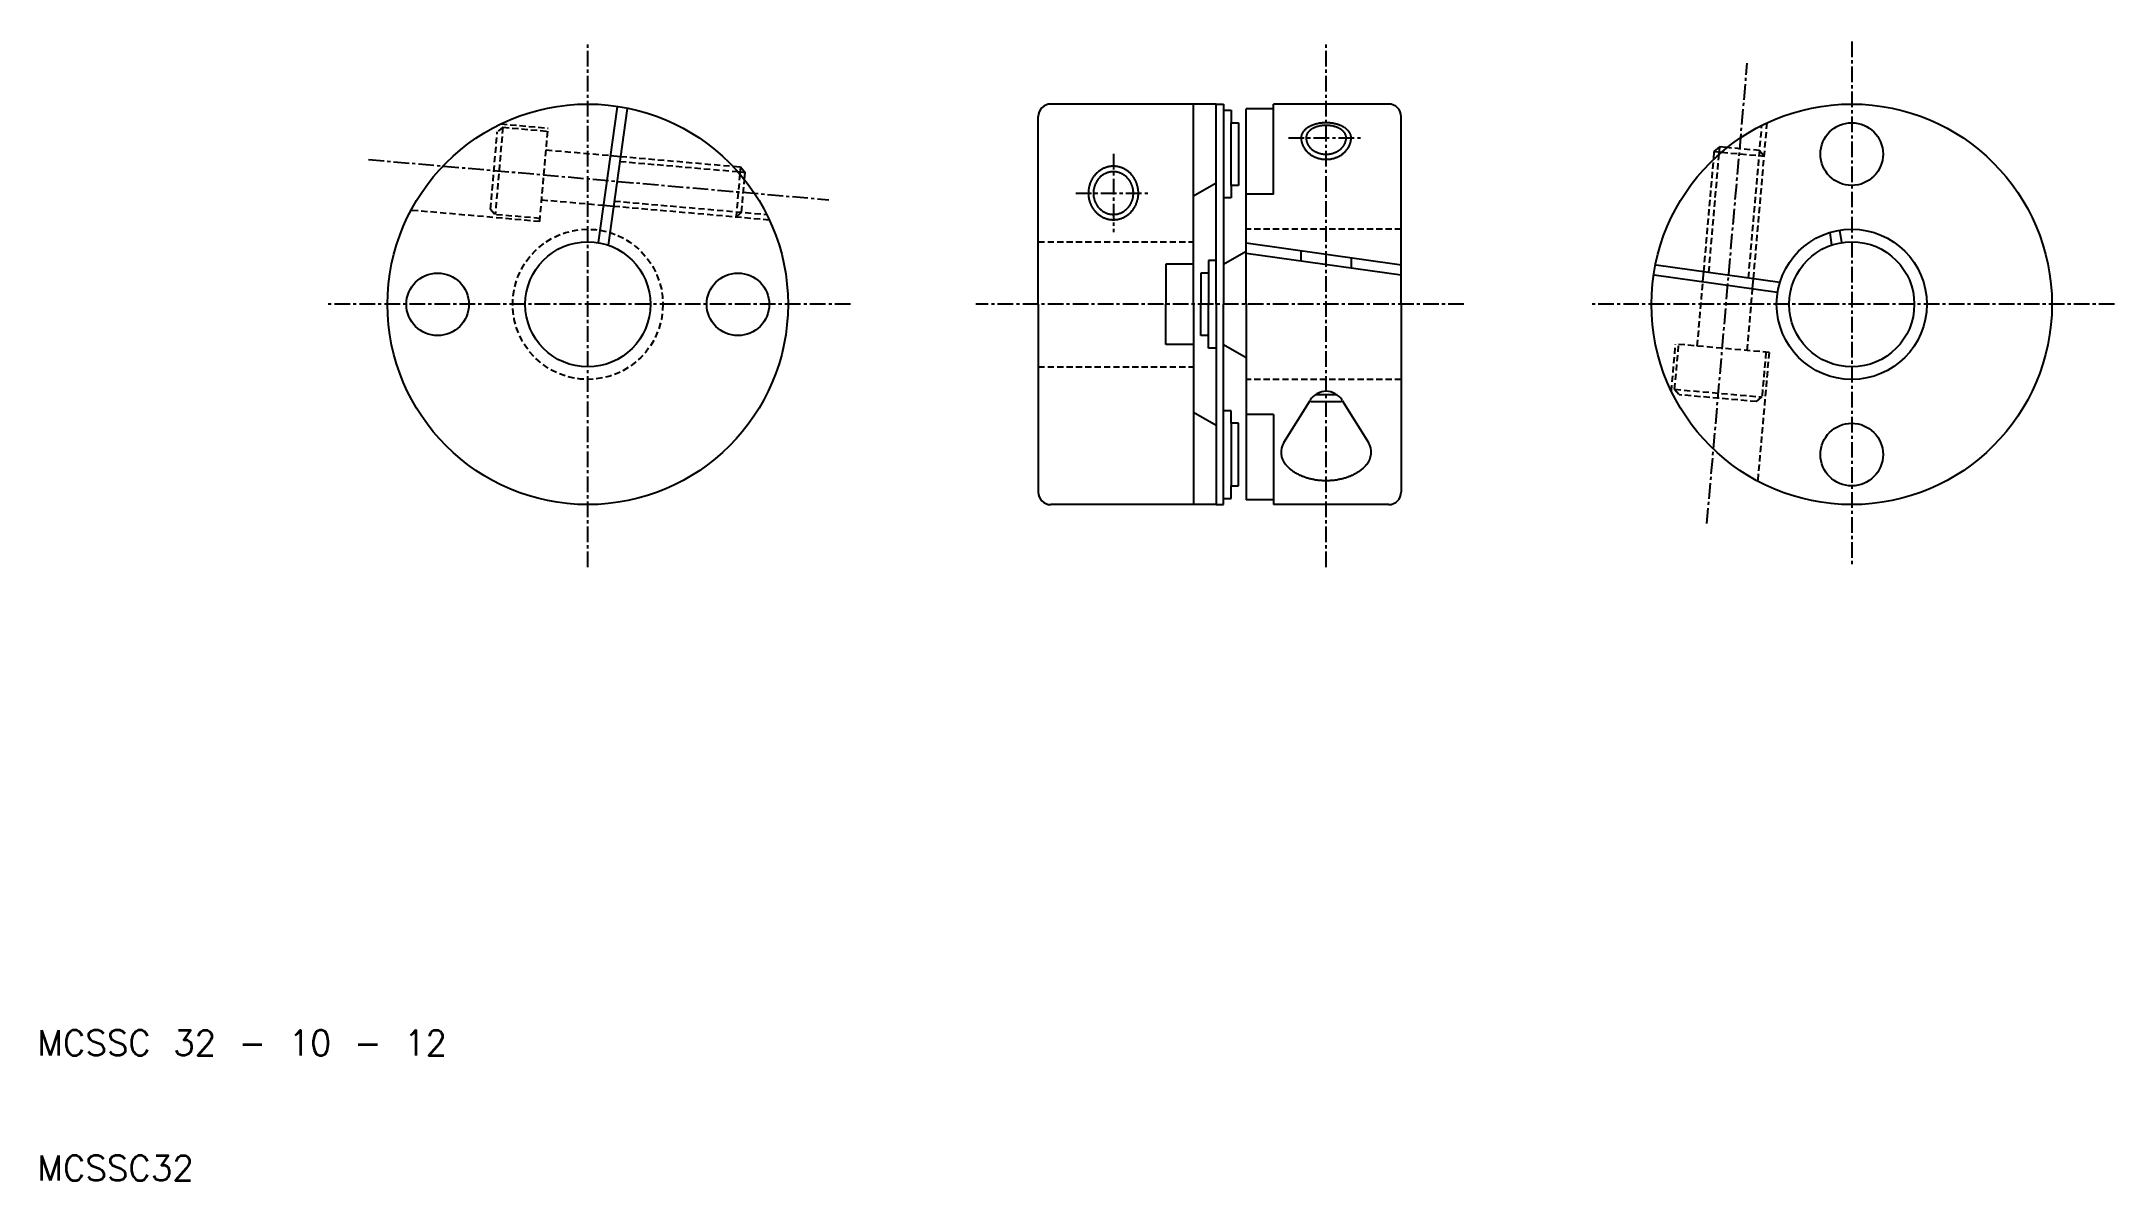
# Model space of a CAD drawing. Extents: x 10 to 176, y 10 to 101.
import ezdxf

# ---------------------------------------------------------------- set-up
doc = ezdxf.new("R2010")
doc.units = 0
doc.linetypes.add('CENTER', pattern=[2, 1.25, -0.25, 0.25, -0.25])
doc.linetypes.add('DASHED', pattern=[0.75, 0.5, -0.25])
doc.layers.get('0').update_dxf_attribs({"linetype": 'CONTINUOUS'})
doc.layers.add('CENTER', color=1, linetype='CENTER')
doc.styles.get("Standard").update_dxf_attribs({"font": 'txt.shx', "width": 0.7, "bigfont": 'bigfont.shx'})

msp = doc.modelspace()

# ---------------------------------------------------------------- linework, layer by layer
at = {"color": 7, "linetype": 'CONTINUOUS'}
for p, q in [((56.35, 95.78), (54.83, 84.93)), ((57.15, 95.64), (55.62, 84.73)), ((90, 80), (90, 95)), ((104.2, 96), (91, 96)), ((102.4, 88.63), (102.4, 96)), ((104.2, 80), (104.2, 96)), ((104.2, 96), (104.8, 96)), ((104.8, 96), (104.8, 95.5)), ((104.8, 95.5), (104.8, 88.5)), ((104.8, 95.5), (105.4, 95.5)), ((105.4, 95.5), (105.4, 94.5)), ((105.4, 89.5), (105.4, 94.5)), ((105.4, 94.5), (106, 94.5)), ((106, 94.5), (106, 89.5)), ((106.6, 84.12), (106.6, 95.63)), ((108.8, 95.63), (106.6, 95.63)), ((118, 96), (108.8, 96)), ((108.8, 95.63), (108.8, 96)), ((108.8, 88.8), (108.8, 95.63)), ((119, 80), (119, 95)), ((55.81, 91.89), (56.62, 91.82)), ((143.97, 91.59), (144.02, 92.2)), ((144.02, 92.2), (144.46, 92.57)), ((144.02, 92.2), (144.59, 92.15)), ((145.03, 92.52), (144.46, 92.57)), ((65.59, 91.03), (66.2, 90.98)), ((66.2, 90.98), (66.15, 90.41)), ((66.2, 90.98), (66.57, 90.54)), ((66.52, 89.97), (66.57, 90.54)), ((104.2, 89.67), (102.4, 88.63)), ((106, 89.5), (105.4, 89.5)), ((105.4, 89.5), (105.4, 88.5)), ((55.25, 87.92), (56.06, 87.85)), ((102.4, 80), (102.4, 88.63)), ((104.8, 88.5), (104.8, 83.2)), ((105.4, 88.5), (104.8, 88.5)), ((108.8, 88.8), (106.6, 88.8)), ((106.6, 84.9), (119.01, 83.15)), ((153.24, 85.74), (153.38, 84.73)), ((154.03, 85.92), (154.17, 84.93)), ((102.4, 83.2), (100.2, 83.2)), ((100.2, 83.2), (100.2, 80)), ((103.6, 83.5), (103.6, 80)), ((104.2, 83.5), (103.6, 83.5)), ((104.8, 83.2), (106.6, 84.24)), ((104.8, 83.2), (104.8, 80)), ((106.6, 80), (106.6, 84.12)), ((106.6, 84.1), (119, 82.35)), ((111, 83.48), (111, 84.28)), ((115, 83.72), (115, 82.92)), ((139.36, 83.15), (149.26, 81.76)), ((103, 82.5), (103, 80)), ((103.6, 82.5), (103, 82.5)), ((139.22, 82.35), (149.08, 80.97)), ((143.11, 81.81), (143.18, 82.62)), ((147.08, 81.25), (147.15, 82.06)), ((90, 80), (90, 65)), ((100.2, 76.8), (100.2, 80)), ((102.4, 80), (102.4, 71.37)), ((103, 77.5), (103, 80)), ((103.6, 76.5), (103.6, 80)), ((104.2, 80), (104.2, 64)), ((104.8, 76.8), (104.8, 80)), ((106.6, 80), (106.6, 75.88)), ((119, 80), (119, 65)), ((102.4, 76.8), (100.2, 76.8)), ((103.6, 77.5), (103, 77.5)), ((104.2, 76.5), (103.6, 76.5)), ((104.8, 71.5), (104.8, 76.8)), ((104.8, 76.8), (106.6, 75.76)), ((106.6, 75.88), (106.6, 64.37)), ((102.4, 71.37), (102.4, 64)), ((104.2, 70.33), (102.4, 71.37)), ((104.8, 64.5), (104.8, 71.5)), ((105.4, 71.5), (104.8, 71.5)), ((105.4, 70.5), (105.4, 71.5)), ((109.62, 68.96), (111.72, 72.33)), ((114.28, 72.33), (116.38, 68.96)), ((105.4, 70.5), (105.4, 65.5)), ((106, 70.5), (105.4, 70.5)), ((106, 65.5), (106, 70.5)), ((108.8, 71.2), (106.6, 71.2)), ((108.8, 71.2), (108.8, 64.37)), ((105.4, 64.5), (105.4, 65.5)), ((105.4, 65.5), (106, 65.5)), ((104.2, 64), (91, 64)), ((104.2, 64), (104.8, 64)), ((104.8, 64), (104.8, 64.5)), ((104.8, 64.5), (105.4, 64.5)), ((108.8, 64.37), (106.6, 64.37)), ((108.8, 64.37), (108.8, 64)), ((118, 64), (108.8, 64))]:
    msp.add_line(p, q, dxfattribs=at)
at = {"color": 3, "linetype": 'DASHED'}
for p, q in [((147.15, 82.06), (148.24, 94.5)), ((46.23, 87.61), (46.77, 93.78)), ((47.21, 94.15), (46.6, 87.17)), ((47.21, 94.15), (46.77, 93.78)), ((47.05, 94.41), (50.82, 94.08)), ((47.21, 94.15), (50.79, 93.83)), ((50.16, 86.61), (50.82, 94.08)), ((146.75, 82.11), (147.82, 94.3)), ((50.66, 92.34), (55.81, 91.89)), ((56.56, 91.42), (65.99, 90.6)), ((56.62, 91.82), (65.59, 91.03)), ((143.18, 82.62), (143.97, 91.59)), ((143.58, 82.56), (144.4, 91.99)), ((144.59, 92.15), (148.01, 91.85)), ((147.64, 92.29), (145.03, 92.52)), ((147.64, 92.29), (148.01, 91.85)), ((66.15, 90.41), (65.85, 86.99)), ((66.29, 87.36), (66.52, 89.97)), ((50.31, 88.35), (55.25, 87.92)), ((56.06, 87.85), (68.5, 86.76)), ((56.11, 88.25), (68.3, 87.18)), ((50.16, 86.61), (39.93, 87.51)), ((46.23, 87.61), (46.6, 87.17)), ((50.18, 86.86), (46.6, 87.17)), ((66.29, 87.36), (65.85, 86.99)), ((90, 85), (102.4, 85)), ((119, 86), (106.6, 86)), ((142.66, 76.66), (143.11, 81.81)), ((146.65, 76.31), (147.08, 81.25)), ((140.59, 73.05), (140.92, 76.82)), ((140.85, 73.21), (141.17, 76.79)), ((148.39, 76.16), (140.92, 76.82)), ((90, 75), (102.4, 75)), ((148.39, 76.16), (147.49, 65.93)), ((148.14, 76.18), (147.83, 72.6)), ((119, 74), (106.6, 74)), ((140.85, 73.21), (147.83, 72.6)), ((140.85, 73.21), (141.22, 72.77)), ((147.39, 72.23), (141.22, 72.77)), ((147.39, 72.23), (147.83, 72.6))]:
    msp.add_line(p, q, dxfattribs=at)
at = {"color": 3, "linetype": 'CONTINUOUS'}
for p, q in [((144.4, 91.99), (144.46, 92.57)), ((65.99, 90.6), (66.57, 90.54))]:
    msp.add_line(p, q, dxfattribs=at)
for points in [[(115, 93.31, 0), (115, 93.34, 0), (115, 93.37, 0), (115, 93.4, 0), (114.99, 93.43, 0), (114.98, 93.46, 0), (114.98, 93.49, 0), (114.97, 93.52, 0), (114.96, 93.55, 0), (114.95, 93.57, 0), (114.94, 93.6, 0), (114.93, 93.63, 0), (114.91, 93.66, 0), (114.9, 93.69, 0), (114.88, 93.71, 0), (114.87, 93.74, 0), (114.85, 93.77, 0), (114.83, 93.8, 0), (114.81, 93.82, 0), (114.79, 93.85, 0), (114.76, 93.87, 0), (114.74, 93.9, 0), (114.71, 93.92, 0), (114.69, 93.95, 0), (114.66, 93.97, 0), (114.63, 94, 0), (114.61, 94.02, 0), (114.58, 94.04, 0), (114.55, 94.07, 0), (114.51, 94.09, 0), (114.48, 94.11, 0), (114.45, 94.13, 0), (114.41, 94.15, 0), (114.38, 94.17, 0), (114.34, 94.19, 0), (114.31, 94.21, 0), (114.27, 94.23, 0), (114.23, 94.25, 0), (114.19, 94.27, 0), (114.15, 94.28, 0), (114.11, 94.3, 0), (114.07, 94.32, 0), (114.03, 94.33, 0), (113.99, 94.35, 0), (113.94, 94.36, 0), (113.9, 94.37, 0), (113.86, 94.39, 0), (113.81, 94.4, 0), (113.76, 94.41, 0), (113.72, 94.42, 0), (113.67, 94.43, 0), (113.63, 94.44, 0), (113.58, 94.45, 0), (113.53, 94.46, 0), (113.49, 94.47, 0), (113.44, 94.47, 0), (113.39, 94.48, 0), (113.34, 94.48, 0), (113.29, 94.49, 0), (113.25, 94.49, 0), (113.2, 94.5, 0), (113.15, 94.5, 0), (113.1, 94.5, 0), (113.05, 94.5, 0), (113, 94.5, 0), (112.95, 94.5, 0), (112.9, 94.5, 0), (112.85, 94.5, 0), (112.8, 94.5, 0), (112.75, 94.49, 0), (112.71, 94.49, 0), (112.66, 94.48, 0), (112.61, 94.48, 0), (112.56, 94.47, 0), (112.51, 94.47, 0), (112.47, 94.46, 0), (112.42, 94.45, 0), (112.37, 94.44, 0), (112.33, 94.43, 0), (112.28, 94.42, 0), (112.23, 94.41, 0), (112.19, 94.4, 0), (112.14, 94.39, 0), (112.1, 94.37, 0), (112.06, 94.36, 0), (112.01, 94.35, 0), (111.97, 94.33, 0), (111.93, 94.32, 0), (111.89, 94.3, 0), (111.85, 94.28, 0), (111.81, 94.27, 0), (111.77, 94.25, 0), (111.73, 94.23, 0), (111.69, 94.21, 0), (111.66, 94.19, 0), (111.62, 94.17, 0), (111.59, 94.15, 0), (111.55, 94.13, 0), (111.52, 94.11, 0), (111.49, 94.09, 0), (111.45, 94.07, 0), (111.42, 94.04, 0), (111.39, 94.02, 0), (111.36, 94, 0), (111.34, 93.97, 0), (111.31, 93.95, 0), (111.28, 93.92, 0), (111.26, 93.9, 0), (111.24, 93.87, 0), (111.21, 93.85, 0), (111.19, 93.82, 0), (111.17, 93.8, 0), (111.15, 93.77, 0), (111.13, 93.74, 0), (111.12, 93.71, 0), (111.1, 93.69, 0), (111.09, 93.66, 0), (111.07, 93.63, 0), (111.06, 93.6, 0), (111.05, 93.57, 0), (111.04, 93.55, 0), (111.03, 93.52, 0), (111.02, 93.49, 0), (111.01, 93.46, 0), (111.01, 93.43, 0), (111, 93.4, 0), (111, 93.37, 0), (111, 93.34, 0), (111, 93.31, 0)], [(111, 93.31, 0), (111, 93.27, 0), (111, 93.23, 0), (111, 93.19, 0), (111.01, 93.14, 0), (111.01, 93.1, 0), (111.02, 93.06, 0), (111.03, 93.02, 0), (111.04, 92.98, 0), (111.05, 92.94, 0), (111.06, 92.89, 0), (111.07, 92.85, 0), (111.09, 92.81, 0), (111.1, 92.77, 0), (111.12, 92.73, 0), (111.13, 92.69, 0), (111.15, 92.65, 0), (111.17, 92.61, 0), (111.19, 92.58, 0), (111.21, 92.54, 0), (111.24, 92.5, 0), (111.26, 92.46, 0), (111.28, 92.43, 0), (111.31, 92.39, 0), (111.34, 92.36, 0), (111.36, 92.32, 0), (111.39, 92.29, 0), (111.42, 92.25, 0), (111.45, 92.22, 0), (111.49, 92.19, 0), (111.52, 92.16, 0), (111.55, 92.12, 0), (111.59, 92.09, 0), (111.62, 92.06, 0), (111.66, 92.04, 0), (111.69, 92.01, 0), (111.73, 91.98, 0), (111.77, 91.95, 0), (111.81, 91.93, 0), (111.85, 91.9, 0), (111.89, 91.88, 0), (111.93, 91.86, 0), (111.97, 91.83, 0), (112.01, 91.81, 0), (112.06, 91.79, 0), (112.1, 91.77, 0), (112.14, 91.75, 0), (112.19, 91.74, 0), (112.23, 91.72, 0), (112.28, 91.7, 0), (112.33, 91.69, 0), (112.37, 91.68, 0), (112.42, 91.66, 0), (112.47, 91.65, 0), (112.51, 91.64, 0), (112.56, 91.63, 0), (112.61, 91.62, 0), (112.66, 91.61, 0), (112.71, 91.61, 0), (112.75, 91.6, 0), (112.8, 91.6, 0), (112.85, 91.59, 0), (112.9, 91.59, 0), (112.95, 91.59, 0), (113, 91.59, 0), (113.05, 91.59, 0), (113.1, 91.59, 0), (113.15, 91.59, 0), (113.2, 91.6, 0), (113.25, 91.6, 0), (113.29, 91.61, 0), (113.34, 91.61, 0), (113.39, 91.62, 0), (113.44, 91.63, 0), (113.49, 91.64, 0), (113.53, 91.65, 0), (113.58, 91.66, 0), (113.63, 91.68, 0), (113.67, 91.69, 0), (113.72, 91.7, 0), (113.76, 91.72, 0), (113.81, 91.74, 0), (113.86, 91.75, 0), (113.9, 91.77, 0), (113.94, 91.79, 0), (113.99, 91.81, 0), (114.03, 91.83, 0), (114.07, 91.86, 0), (114.11, 91.88, 0), (114.15, 91.9, 0), (114.19, 91.93, 0), (114.23, 91.95, 0), (114.27, 91.98, 0), (114.31, 92.01, 0), (114.34, 92.04, 0), (114.38, 92.06, 0), (114.41, 92.09, 0), (114.45, 92.12, 0), (114.48, 92.16, 0), (114.51, 92.19, 0), (114.55, 92.22, 0), (114.58, 92.25, 0), (114.61, 92.29, 0), (114.63, 92.32, 0), (114.66, 92.36, 0), (114.69, 92.39, 0), (114.71, 92.43, 0), (114.74, 92.46, 0), (114.76, 92.5, 0), (114.79, 92.54, 0), (114.81, 92.58, 0), (114.83, 92.61, 0), (114.85, 92.65, 0), (114.87, 92.69, 0), (114.88, 92.73, 0), (114.9, 92.77, 0), (114.91, 92.81, 0), (114.93, 92.85, 0), (114.94, 92.89, 0), (114.95, 92.94, 0), (114.96, 92.98, 0), (114.97, 93.02, 0), (114.98, 93.06, 0), (114.98, 93.1, 0), (114.99, 93.14, 0), (115, 93.19, 0), (115, 93.23, 0), (115, 93.27, 0), (115, 93.31, 0)], [(98, 88.87, 0), (98, 88.93, 0), (98, 88.98, 0), (98, 89.03, 0), (97.99, 89.08, 0), (97.99, 89.14, 0), (97.98, 89.19, 0), (97.97, 89.24, 0), (97.96, 89.29, 0), (97.95, 89.35, 0), (97.94, 89.4, 0), (97.93, 89.45, 0), (97.91, 89.5, 0), (97.9, 89.55, 0), (97.88, 89.6, 0), (97.87, 89.65, 0), (97.85, 89.7, 0), (97.83, 89.75, 0), (97.81, 89.8, 0), (97.79, 89.84, 0), (97.76, 89.89, 0), (97.74, 89.94, 0), (97.71, 89.98, 0), (97.69, 90.03, 0), (97.66, 90.07, 0), (97.64, 90.12, 0), (97.61, 90.16, 0), (97.58, 90.2, 0), (97.55, 90.24, 0), (97.51, 90.28, 0), (97.48, 90.32, 0), (97.45, 90.36, 0), (97.41, 90.4, 0), (97.38, 90.44, 0), (97.34, 90.47, 0), (97.31, 90.51, 0), (97.27, 90.54, 0), (97.23, 90.58, 0), (97.19, 90.61, 0), (97.15, 90.64, 0), (97.11, 90.67, 0), (97.07, 90.7, 0), (97.03, 90.72, 0), (96.99, 90.75, 0), (96.94, 90.78, 0), (96.9, 90.8, 0), (96.86, 90.82, 0), (96.81, 90.85, 0), (96.76, 90.87, 0), (96.72, 90.89, 0), (96.67, 90.91, 0), (96.63, 90.92, 0), (96.58, 90.94, 0), (96.53, 90.95, 0), (96.49, 90.97, 0), (96.44, 90.98, 0), (96.39, 90.99, 0), (96.34, 91, 0), (96.29, 91.01, 0), (96.25, 91.02, 0), (96.2, 91.02, 0), (96.15, 91.03, 0), (96.1, 91.03, 0), (96.05, 91.03, 0), (96, 91.03, 0), (95.95, 91.03, 0), (95.9, 91.03, 0), (95.85, 91.03, 0), (95.8, 91.02, 0), (95.75, 91.02, 0), (95.71, 91.01, 0), (95.66, 91, 0), (95.61, 90.99, 0), (95.56, 90.98, 0), (95.51, 90.97, 0), (95.47, 90.95, 0), (95.42, 90.94, 0), (95.37, 90.92, 0), (95.33, 90.91, 0), (95.28, 90.89, 0), (95.24, 90.87, 0), (95.19, 90.85, 0), (95.14, 90.82, 0), (95.1, 90.8, 0), (95.06, 90.78, 0), (95.01, 90.75, 0), (94.97, 90.72, 0), (94.93, 90.7, 0), (94.89, 90.67, 0), (94.85, 90.64, 0), (94.81, 90.61, 0), (94.77, 90.58, 0), (94.73, 90.54, 0), (94.69, 90.51, 0), (94.66, 90.47, 0), (94.62, 90.44, 0), (94.59, 90.4, 0), (94.55, 90.36, 0), (94.52, 90.32, 0), (94.49, 90.28, 0), (94.45, 90.24, 0), (94.42, 90.2, 0), (94.39, 90.16, 0), (94.36, 90.12, 0), (94.34, 90.07, 0), (94.31, 90.03, 0), (94.29, 89.98, 0), (94.26, 89.94, 0), (94.24, 89.89, 0), (94.21, 89.84, 0), (94.19, 89.8, 0), (94.17, 89.75, 0), (94.15, 89.7, 0), (94.13, 89.65, 0), (94.12, 89.6, 0), (94.1, 89.55, 0), (94.09, 89.5, 0), (94.07, 89.45, 0), (94.06, 89.4, 0), (94.05, 89.35, 0), (94.04, 89.29, 0), (94.03, 89.24, 0), (94.02, 89.19, 0), (94.01, 89.14, 0), (94.01, 89.08, 0), (94, 89.03, 0), (94, 88.98, 0), (94, 88.93, 0), (94, 88.87, 0)], [(94, 88.87, 0), (94, 88.82, 0), (94, 88.77, 0), (94, 88.72, 0), (94.01, 88.67, 0), (94.01, 88.61, 0), (94.02, 88.56, 0), (94.03, 88.51, 0), (94.04, 88.46, 0), (94.05, 88.41, 0), (94.06, 88.36, 0), (94.07, 88.31, 0), (94.09, 88.26, 0), (94.1, 88.21, 0), (94.12, 88.16, 0), (94.13, 88.11, 0), (94.15, 88.07, 0), (94.17, 88.02, 0), (94.19, 87.97, 0), (94.21, 87.92, 0), (94.24, 87.88, 0), (94.26, 87.83, 0), (94.29, 87.79, 0), (94.31, 87.74, 0), (94.34, 87.7, 0), (94.36, 87.66, 0), (94.39, 87.62, 0), (94.42, 87.57, 0), (94.45, 87.53, 0), (94.49, 87.49, 0), (94.52, 87.46, 0), (94.55, 87.42, 0), (94.59, 87.38, 0), (94.62, 87.34, 0), (94.66, 87.31, 0), (94.69, 87.27, 0), (94.73, 87.24, 0), (94.77, 87.21, 0), (94.81, 87.18, 0), (94.85, 87.15, 0), (94.89, 87.12, 0), (94.93, 87.09, 0), (94.97, 87.06, 0), (95.01, 87.04, 0), (95.06, 87.01, 0), (95.1, 86.99, 0), (95.14, 86.96, 0), (95.19, 86.94, 0), (95.24, 86.92, 0), (95.28, 86.9, 0), (95.33, 86.89, 0), (95.37, 86.87, 0), (95.42, 86.85, 0), (95.47, 86.84, 0), (95.51, 86.83, 0), (95.56, 86.81, 0), (95.61, 86.8, 0), (95.66, 86.79, 0), (95.71, 86.78, 0), (95.75, 86.78, 0), (95.8, 86.77, 0), (95.85, 86.77, 0), (95.9, 86.76, 0), (95.95, 86.76, 0), (96, 86.76, 0), (96.05, 86.76, 0), (96.1, 86.76, 0), (96.15, 86.77, 0), (96.2, 86.77, 0), (96.25, 86.78, 0), (96.29, 86.78, 0), (96.34, 86.79, 0), (96.39, 86.8, 0), (96.44, 86.81, 0), (96.49, 86.83, 0), (96.53, 86.84, 0), (96.58, 86.85, 0), (96.63, 86.87, 0), (96.67, 86.89, 0), (96.72, 86.9, 0), (96.76, 86.92, 0), (96.81, 86.94, 0), (96.86, 86.96, 0), (96.9, 86.99, 0), (96.94, 87.01, 0), (96.99, 87.04, 0), (97.03, 87.06, 0), (97.07, 87.09, 0), (97.11, 87.12, 0), (97.15, 87.15, 0), (97.19, 87.18, 0), (97.23, 87.21, 0), (97.27, 87.24, 0), (97.31, 87.27, 0), (97.34, 87.31, 0), (97.38, 87.34, 0), (97.41, 87.38, 0), (97.45, 87.42, 0), (97.48, 87.46, 0), (97.51, 87.49, 0), (97.55, 87.53, 0), (97.58, 87.57, 0), (97.61, 87.62, 0), (97.64, 87.66, 0), (97.66, 87.7, 0), (97.69, 87.74, 0), (97.71, 87.79, 0), (97.74, 87.83, 0), (97.76, 87.88, 0), (97.79, 87.92, 0), (97.81, 87.97, 0), (97.83, 88.02, 0), (97.85, 88.07, 0), (97.87, 88.11, 0), (97.88, 88.16, 0), (97.9, 88.21, 0), (97.91, 88.26, 0), (97.93, 88.31, 0), (97.94, 88.36, 0), (97.95, 88.41, 0), (97.96, 88.46, 0), (97.97, 88.51, 0), (97.98, 88.56, 0), (97.99, 88.61, 0), (97.99, 88.67, 0), (98, 88.72, 0), (98, 88.77, 0), (98, 88.82, 0), (98, 88.87, 0)]]:
    msp.add_polyline3d(points, dxfattribs=at)
at = {"color": 7, "linetype": 'CONTINUOUS'}
for points in [[(114.6, 93.31, 0), (114.6, 93.34, 0), (114.6, 93.36, 0), (114.6, 93.39, 0), (114.59, 93.41, 0), (114.59, 93.43, 0), (114.58, 93.46, 0), (114.58, 93.48, 0), (114.57, 93.51, 0), (114.56, 93.53, 0), (114.55, 93.55, 0), (114.54, 93.58, 0), (114.53, 93.6, 0), (114.52, 93.62, 0), (114.51, 93.65, 0), (114.49, 93.67, 0), (114.48, 93.69, 0), (114.46, 93.71, 0), (114.45, 93.73, 0), (114.43, 93.76, 0), (114.41, 93.78, 0), (114.39, 93.8, 0), (114.37, 93.82, 0), (114.35, 93.84, 0), (114.33, 93.86, 0), (114.31, 93.88, 0), (114.28, 93.9, 0), (114.26, 93.92, 0), (114.24, 93.94, 0), (114.21, 93.96, 0), (114.19, 93.97, 0), (114.16, 93.99, 0), (114.13, 94.01, 0), (114.1, 94.03, 0), (114.07, 94.04, 0), (114.04, 94.06, 0), (114.01, 94.07, 0), (113.98, 94.09, 0), (113.95, 94.1, 0), (113.92, 94.12, 0), (113.89, 94.13, 0), (113.86, 94.15, 0), (113.82, 94.16, 0), (113.79, 94.17, 0), (113.75, 94.18, 0), (113.72, 94.19, 0), (113.68, 94.2, 0), (113.65, 94.21, 0), (113.61, 94.22, 0), (113.58, 94.23, 0), (113.54, 94.24, 0), (113.5, 94.25, 0), (113.46, 94.26, 0), (113.43, 94.26, 0), (113.39, 94.27, 0), (113.35, 94.27, 0), (113.31, 94.28, 0), (113.27, 94.28, 0), (113.23, 94.29, 0), (113.2, 94.29, 0), (113.16, 94.29, 0), (113.12, 94.3, 0), (113.08, 94.3, 0), (113.04, 94.3, 0), (113, 94.3, 0), (112.96, 94.3, 0), (112.92, 94.3, 0), (112.88, 94.3, 0), (112.84, 94.29, 0), (112.8, 94.29, 0), (112.76, 94.29, 0), (112.73, 94.28, 0), (112.69, 94.28, 0), (112.65, 94.27, 0), (112.61, 94.27, 0), (112.57, 94.26, 0), (112.54, 94.26, 0), (112.5, 94.25, 0), (112.46, 94.24, 0), (112.42, 94.23, 0), (112.39, 94.22, 0), (112.35, 94.21, 0), (112.32, 94.2, 0), (112.28, 94.19, 0), (112.25, 94.18, 0), (112.21, 94.17, 0), (112.18, 94.16, 0), (112.14, 94.15, 0), (112.11, 94.13, 0), (112.08, 94.12, 0), (112.05, 94.1, 0), (112.02, 94.09, 0), (111.98, 94.07, 0), (111.95, 94.06, 0), (111.93, 94.04, 0), (111.9, 94.03, 0), (111.87, 94.01, 0), (111.84, 93.99, 0), (111.81, 93.97, 0), (111.79, 93.96, 0), (111.76, 93.94, 0), (111.74, 93.92, 0), (111.71, 93.9, 0), (111.69, 93.88, 0), (111.67, 93.86, 0), (111.65, 93.84, 0), (111.63, 93.82, 0), (111.61, 93.8, 0), (111.59, 93.78, 0), (111.57, 93.76, 0), (111.55, 93.73, 0), (111.54, 93.71, 0), (111.52, 93.69, 0), (111.51, 93.67, 0), (111.49, 93.65, 0), (111.48, 93.62, 0), (111.47, 93.6, 0), (111.46, 93.58, 0), (111.45, 93.55, 0), (111.44, 93.53, 0), (111.43, 93.51, 0), (111.42, 93.48, 0), (111.42, 93.46, 0), (111.41, 93.43, 0), (111.41, 93.41, 0), (111.4, 93.39, 0), (111.4, 93.36, 0), (111.4, 93.34, 0), (111.4, 93.31, 0)], [(111.4, 93.31, 0), (111.4, 93.28, 0), (111.4, 93.25, 0), (111.4, 93.22, 0), (111.41, 93.18, 0), (111.41, 93.15, 0), (111.42, 93.12, 0), (111.42, 93.09, 0), (111.43, 93.06, 0), (111.44, 93.02, 0), (111.45, 92.99, 0), (111.46, 92.96, 0), (111.47, 92.93, 0), (111.48, 92.9, 0), (111.49, 92.87, 0), (111.51, 92.84, 0), (111.52, 92.81, 0), (111.54, 92.78, 0), (111.55, 92.75, 0), (111.57, 92.72, 0), (111.59, 92.69, 0), (111.61, 92.66, 0), (111.63, 92.63, 0), (111.65, 92.61, 0), (111.67, 92.58, 0), (111.69, 92.55, 0), (111.71, 92.52, 0), (111.74, 92.5, 0), (111.76, 92.47, 0), (111.79, 92.45, 0), (111.81, 92.42, 0), (111.84, 92.4, 0), (111.87, 92.38, 0), (111.9, 92.35, 0), (111.93, 92.33, 0), (111.95, 92.31, 0), (111.98, 92.29, 0), (112.02, 92.27, 0), (112.05, 92.25, 0), (112.08, 92.23, 0), (112.11, 92.21, 0), (112.14, 92.19, 0), (112.18, 92.18, 0), (112.21, 92.16, 0), (112.25, 92.15, 0), (112.28, 92.13, 0), (112.32, 92.12, 0), (112.35, 92.1, 0), (112.39, 92.09, 0), (112.42, 92.08, 0), (112.46, 92.07, 0), (112.5, 92.06, 0), (112.54, 92.05, 0), (112.57, 92.04, 0), (112.61, 92.03, 0), (112.65, 92.02, 0), (112.69, 92.01, 0), (112.73, 92.01, 0), (112.76, 92, 0), (112.8, 92, 0), (112.84, 92, 0), (112.88, 91.99, 0), (112.92, 91.99, 0), (112.96, 91.99, 0), (113, 91.99, 0), (113.04, 91.99, 0), (113.08, 91.99, 0), (113.12, 91.99, 0), (113.16, 92, 0), (113.2, 92, 0), (113.23, 92, 0), (113.27, 92.01, 0), (113.31, 92.01, 0), (113.35, 92.02, 0), (113.39, 92.03, 0), (113.43, 92.04, 0), (113.46, 92.05, 0), (113.5, 92.06, 0), (113.54, 92.07, 0), (113.58, 92.08, 0), (113.61, 92.09, 0), (113.65, 92.1, 0), (113.68, 92.12, 0), (113.72, 92.13, 0), (113.75, 92.15, 0), (113.79, 92.16, 0), (113.82, 92.18, 0), (113.86, 92.19, 0), (113.89, 92.21, 0), (113.92, 92.23, 0), (113.95, 92.25, 0), (113.98, 92.27, 0), (114.01, 92.29, 0), (114.04, 92.31, 0), (114.07, 92.33, 0), (114.1, 92.35, 0), (114.13, 92.38, 0), (114.16, 92.4, 0), (114.19, 92.42, 0), (114.21, 92.45, 0), (114.24, 92.47, 0), (114.26, 92.5, 0), (114.28, 92.52, 0), (114.31, 92.55, 0), (114.33, 92.58, 0), (114.35, 92.61, 0), (114.37, 92.63, 0), (114.39, 92.66, 0), (114.41, 92.69, 0), (114.43, 92.72, 0), (114.45, 92.75, 0), (114.46, 92.78, 0), (114.48, 92.81, 0), (114.49, 92.84, 0), (114.51, 92.87, 0), (114.52, 92.9, 0), (114.53, 92.93, 0), (114.54, 92.96, 0), (114.55, 92.99, 0), (114.56, 93.02, 0), (114.57, 93.06, 0), (114.58, 93.09, 0), (114.58, 93.12, 0), (114.59, 93.15, 0), (114.59, 93.18, 0), (114.6, 93.22, 0), (114.6, 93.25, 0), (114.6, 93.28, 0), (114.6, 93.31, 0)], [(97.6, 88.87, 0), (97.6, 88.92, 0), (97.6, 88.96, 0), (97.6, 89, 0), (97.59, 89.04, 0), (97.59, 89.08, 0), (97.58, 89.13, 0), (97.58, 89.17, 0), (97.57, 89.21, 0), (97.56, 89.25, 0), (97.55, 89.29, 0), (97.54, 89.33, 0), (97.53, 89.37, 0), (97.52, 89.41, 0), (97.51, 89.45, 0), (97.49, 89.49, 0), (97.48, 89.53, 0), (97.46, 89.57, 0), (97.45, 89.61, 0), (97.43, 89.65, 0), (97.41, 89.69, 0), (97.39, 89.72, 0), (97.37, 89.76, 0), (97.35, 89.79, 0), (97.33, 89.83, 0), (97.31, 89.86, 0), (97.29, 89.9, 0), (97.26, 89.93, 0), (97.24, 89.97, 0), (97.21, 90, 0), (97.19, 90.03, 0), (97.16, 90.06, 0), (97.13, 90.09, 0), (97.1, 90.12, 0), (97.07, 90.15, 0), (97.05, 90.18, 0), (97.01, 90.2, 0), (96.98, 90.23, 0), (96.95, 90.26, 0), (96.92, 90.28, 0), (96.89, 90.31, 0), (96.86, 90.33, 0), (96.82, 90.35, 0), (96.79, 90.37, 0), (96.75, 90.39, 0), (96.72, 90.41, 0), (96.68, 90.43, 0), (96.65, 90.45, 0), (96.61, 90.46, 0), (96.58, 90.48, 0), (96.54, 90.49, 0), (96.5, 90.51, 0), (96.46, 90.52, 0), (96.43, 90.53, 0), (96.39, 90.54, 0), (96.35, 90.55, 0), (96.31, 90.56, 0), (96.27, 90.57, 0), (96.23, 90.58, 0), (96.2, 90.58, 0), (96.16, 90.59, 0), (96.12, 90.59, 0), (96.08, 90.59, 0), (96.04, 90.59, 0), (96, 90.6, 0), (95.96, 90.59, 0), (95.92, 90.59, 0), (95.88, 90.59, 0), (95.84, 90.59, 0), (95.8, 90.58, 0), (95.76, 90.58, 0), (95.73, 90.57, 0), (95.69, 90.56, 0), (95.65, 90.55, 0), (95.61, 90.54, 0), (95.57, 90.53, 0), (95.54, 90.52, 0), (95.5, 90.51, 0), (95.46, 90.49, 0), (95.42, 90.48, 0), (95.39, 90.46, 0), (95.35, 90.45, 0), (95.32, 90.43, 0), (95.28, 90.41, 0), (95.25, 90.39, 0), (95.21, 90.37, 0), (95.18, 90.35, 0), (95.14, 90.33, 0), (95.11, 90.31, 0), (95.08, 90.28, 0), (95.05, 90.26, 0), (95.02, 90.23, 0), (94.98, 90.2, 0), (94.95, 90.18, 0), (94.93, 90.15, 0), (94.9, 90.12, 0), (94.87, 90.09, 0), (94.84, 90.06, 0), (94.81, 90.03, 0), (94.79, 90, 0), (94.76, 89.97, 0), (94.74, 89.93, 0), (94.71, 89.9, 0), (94.69, 89.86, 0), (94.67, 89.83, 0), (94.65, 89.79, 0), (94.63, 89.76, 0), (94.61, 89.72, 0), (94.59, 89.69, 0), (94.57, 89.65, 0), (94.55, 89.61, 0), (94.54, 89.57, 0), (94.52, 89.53, 0), (94.51, 89.49, 0), (94.49, 89.45, 0), (94.48, 89.41, 0), (94.47, 89.37, 0), (94.46, 89.33, 0), (94.45, 89.29, 0), (94.44, 89.25, 0), (94.43, 89.21, 0), (94.42, 89.17, 0), (94.42, 89.13, 0), (94.41, 89.08, 0), (94.41, 89.04, 0), (94.4, 89, 0), (94.4, 88.96, 0), (94.4, 88.92, 0), (94.4, 88.87, 0)], [(94.4, 88.87, 0), (94.4, 88.83, 0), (94.4, 88.79, 0), (94.4, 88.75, 0), (94.41, 88.71, 0), (94.41, 88.67, 0), (94.42, 88.63, 0), (94.42, 88.58, 0), (94.43, 88.54, 0), (94.44, 88.5, 0), (94.45, 88.46, 0), (94.46, 88.42, 0), (94.47, 88.38, 0), (94.48, 88.34, 0), (94.49, 88.3, 0), (94.51, 88.26, 0), (94.52, 88.23, 0), (94.54, 88.19, 0), (94.55, 88.15, 0), (94.57, 88.11, 0), (94.59, 88.08, 0), (94.61, 88.04, 0), (94.63, 88, 0), (94.65, 87.97, 0), (94.67, 87.93, 0), (94.69, 87.9, 0), (94.71, 87.87, 0), (94.74, 87.83, 0), (94.76, 87.8, 0), (94.79, 87.77, 0), (94.81, 87.74, 0), (94.84, 87.71, 0), (94.87, 87.68, 0), (94.9, 87.65, 0), (94.93, 87.62, 0), (94.95, 87.59, 0), (94.98, 87.57, 0), (95.02, 87.54, 0), (95.05, 87.51, 0), (95.08, 87.49, 0), (95.11, 87.47, 0), (95.14, 87.44, 0), (95.18, 87.42, 0), (95.21, 87.4, 0), (95.25, 87.38, 0), (95.28, 87.36, 0), (95.32, 87.34, 0), (95.35, 87.33, 0), (95.39, 87.31, 0), (95.42, 87.29, 0), (95.46, 87.28, 0), (95.5, 87.27, 0), (95.54, 87.25, 0), (95.57, 87.24, 0), (95.61, 87.23, 0), (95.65, 87.22, 0), (95.69, 87.21, 0), (95.73, 87.21, 0), (95.76, 87.2, 0), (95.8, 87.19, 0), (95.84, 87.19, 0), (95.88, 87.19, 0), (95.92, 87.18, 0), (95.96, 87.18, 0), (96, 87.18, 0), (96.04, 87.18, 0), (96.08, 87.18, 0), (96.12, 87.19, 0), (96.16, 87.19, 0), (96.2, 87.19, 0), (96.23, 87.2, 0), (96.27, 87.21, 0), (96.31, 87.21, 0), (96.35, 87.22, 0), (96.39, 87.23, 0), (96.43, 87.24, 0), (96.46, 87.25, 0), (96.5, 87.27, 0), (96.54, 87.28, 0), (96.58, 87.29, 0), (96.61, 87.31, 0), (96.65, 87.33, 0), (96.68, 87.34, 0), (96.72, 87.36, 0), (96.75, 87.38, 0), (96.79, 87.4, 0), (96.82, 87.42, 0), (96.86, 87.44, 0), (96.89, 87.47, 0), (96.92, 87.49, 0), (96.95, 87.51, 0), (96.98, 87.54, 0), (97.01, 87.57, 0), (97.05, 87.59, 0), (97.07, 87.62, 0), (97.1, 87.65, 0), (97.13, 87.68, 0), (97.16, 87.71, 0), (97.19, 87.74, 0), (97.21, 87.77, 0), (97.24, 87.8, 0), (97.26, 87.83, 0), (97.29, 87.87, 0), (97.31, 87.9, 0), (97.33, 87.93, 0), (97.35, 87.97, 0), (97.37, 88, 0), (97.39, 88.04, 0), (97.41, 88.08, 0), (97.43, 88.11, 0), (97.45, 88.15, 0), (97.46, 88.19, 0), (97.48, 88.23, 0), (97.49, 88.26, 0), (97.51, 88.3, 0), (97.52, 88.34, 0), (97.53, 88.38, 0), (97.54, 88.42, 0), (97.55, 88.46, 0), (97.56, 88.5, 0), (97.57, 88.54, 0), (97.58, 88.58, 0), (97.58, 88.63, 0), (97.59, 88.67, 0), (97.59, 88.71, 0), (97.6, 88.75, 0), (97.6, 88.79, 0), (97.6, 88.83, 0), (97.6, 88.87, 0)], [(111.68, 72.26, 0), (111.7, 72.26, 0), (111.76, 72.26, 0), (111.82, 72.25, 0), (111.88, 72.25, 0), (111.95, 72.25, 0), (112.01, 72.25, 0), (112.07, 72.25, 0), (112.14, 72.24, 0), (112.2, 72.24, 0), (112.27, 72.24, 0), (112.33, 72.24, 0), (112.4, 72.24, 0), (112.46, 72.24, 0), (112.53, 72.24, 0), (112.6, 72.24, 0), (112.66, 72.23, 0), (112.73, 72.23, 0), (112.8, 72.23, 0), (112.87, 72.23, 0), (112.93, 72.23, 0), (113, 72.23, 0), (113.07, 72.23, 0), (113.13, 72.23, 0), (113.2, 72.23, 0), (113.27, 72.23, 0), (113.34, 72.23, 0), (113.4, 72.24, 0), (113.47, 72.24, 0), (113.53, 72.24, 0), (113.6, 72.24, 0), (113.67, 72.24, 0), (113.73, 72.24, 0), (113.8, 72.24, 0), (113.86, 72.24, 0), (113.93, 72.25, 0), (113.99, 72.25, 0), (114.05, 72.25, 0), (114.12, 72.25, 0), (114.18, 72.25, 0), (114.24, 72.26, 0), (114.3, 72.26, 0), (114.32, 72.26, 0)], [(113.88, 72.76, 0), (113.86, 72.76, 0), (113.8, 72.76, 0), (113.74, 72.77, 0), (113.68, 72.77, 0), (113.62, 72.77, 0), (113.56, 72.77, 0), (113.5, 72.77, 0), (113.43, 72.77, 0), (113.37, 72.77, 0), (113.31, 72.77, 0), (113.25, 72.77, 0), (113.19, 72.77, 0), (113.12, 72.77, 0), (113.06, 72.77, 0), (113, 72.77, 0), (112.94, 72.77, 0), (112.88, 72.77, 0), (112.81, 72.77, 0), (112.75, 72.77, 0), (112.69, 72.77, 0), (112.63, 72.77, 0), (112.57, 72.77, 0), (112.5, 72.77, 0), (112.44, 72.77, 0), (112.38, 72.77, 0), (112.32, 72.77, 0), (112.26, 72.77, 0), (112.2, 72.76, 0), (112.14, 72.76, 0), (112.12, 72.76, 0)], [(109.77, 67.19, 0), (109.79, 67.17, 0), (109.82, 67.13, 0), (109.86, 67.09, 0), (109.9, 67.05, 0), (109.94, 67.01, 0), (109.98, 66.97, 0), (110.02, 66.93, 0), (110.07, 66.89, 0), (110.11, 66.85, 0), (110.16, 66.82, 0), (110.2, 66.78, 0), (110.25, 66.74, 0), (110.3, 66.71, 0), (110.35, 66.67, 0), (110.4, 66.64, 0), (110.45, 66.61, 0), (110.51, 66.57, 0), (110.56, 66.54, 0), (110.62, 66.51, 0), (110.67, 66.48, 0), (110.73, 66.45, 0), (110.78, 66.42, 0), (110.84, 66.39, 0), (110.9, 66.36, 0), (110.96, 66.34, 0), (111.02, 66.31, 0), (111.08, 66.28, 0), (111.15, 66.26, 0), (111.21, 66.24, 0), (111.27, 66.21, 0), (111.34, 66.19, 0), (111.4, 66.17, 0), (111.47, 66.15, 0), (111.53, 66.13, 0), (111.6, 66.11, 0), (111.66, 66.09, 0), (111.73, 66.08, 0), (111.8, 66.06, 0), (111.87, 66.05, 0), (111.94, 66.03, 0), (112.01, 66.02, 0), (112.07, 66, 0), (112.14, 65.99, 0), (112.21, 65.98, 0), (112.29, 65.97, 0), (112.36, 65.96, 0), (112.43, 65.96, 0), (112.5, 65.95, 0), (112.57, 65.94, 0), (112.64, 65.94, 0), (112.71, 65.93, 0), (112.78, 65.93, 0), (112.86, 65.93, 0), (112.93, 65.93, 0), (113, 65.93, 0), (113.07, 65.93, 0), (113.14, 65.93, 0), (113.22, 65.93, 0), (113.29, 65.93, 0), (113.36, 65.94, 0), (113.43, 65.94, 0), (113.5, 65.95, 0), (113.57, 65.96, 0), (113.64, 65.96, 0), (113.71, 65.97, 0), (113.78, 65.98, 0), (113.86, 65.99, 0), (113.92, 66, 0), (113.99, 66.02, 0), (114.06, 66.03, 0), (114.13, 66.05, 0), (114.2, 66.06, 0), (114.27, 66.08, 0), (114.34, 66.09, 0), (114.4, 66.11, 0), (114.47, 66.13, 0), (114.53, 66.15, 0), (114.6, 66.17, 0), (114.66, 66.19, 0), (114.73, 66.21, 0), (114.79, 66.24, 0), (114.85, 66.26, 0), (114.92, 66.28, 0), (114.98, 66.31, 0), (115.04, 66.34, 0), (115.1, 66.36, 0), (115.16, 66.39, 0), (115.21, 66.42, 0), (115.27, 66.45, 0), (115.33, 66.48, 0), (115.38, 66.51, 0), (115.44, 66.54, 0), (115.49, 66.57, 0), (115.55, 66.61, 0), (115.6, 66.64, 0), (115.65, 66.67, 0), (115.7, 66.71, 0), (115.75, 66.74, 0), (115.8, 66.78, 0), (115.84, 66.82, 0), (115.89, 66.85, 0), (115.93, 66.89, 0), (115.98, 66.93, 0), (116.02, 66.97, 0), (116.06, 67.01, 0), (116.1, 67.05, 0), (116.14, 67.09, 0), (116.18, 67.13, 0), (116.21, 67.17, 0), (116.23, 67.19, 0)]]:
    msp.add_polyline3d(points, dxfattribs=at)
for centre, radius in [((54, 80), 16), ((155, 80), 16), ((155, 92), 2.5), ((54, 80), 5), ((155, 80), 6), ((155, 80), 5), ((42, 80), 2.5), ((66, 80), 2.5), ((155, 68), 2.5)]:
    msp.add_circle(centre, radius, dxfattribs=at)
at = {"color": 3, "linetype": 'DASHED'}
msp.add_circle((54, 80), 6, dxfattribs=at)
at = {"color": 7, "linetype": 'CONTINUOUS'}
for centre, radius, start, end in [((91, 95), 1, 90, 180), ((118, 95), 1, 0, 90), ((113, 71.55), 1.5, 31.4507, 148.5493), ((110.9, 68.18), 1.5, 148.5493, 221.2023), ((115.1, 68.18), 1.5, 318.7977, 31.4507), ((91, 65), 1, 180, 270), ((118, 65), 1, 270, 0)]:
    msp.add_arc(centre, radius, start, end, dxfattribs=at)
at = {"layer": 'CENTER', "color": 1, "linetype": 'CENTER'}
for p, q in [((54, 59), (54, 101)), ((113, 59), (113, 101)), ((155, 101), (155, 59)), ((143.43, 62.48), (146.65, 99.27)), ((110, 93.31), (116, 93.31)), ((36.48, 91.57), (73.27, 88.35)), ((96, 92.03), (96, 85.76)), ((93, 88.87), (99, 88.87)), ((75, 80), (33, 80)), ((124, 80), (85, 80)), ((176, 80), (134, 80))]:
    msp.add_line(p, q, dxfattribs=at)

# ---------------------------------------------------------------- texts
at = {"color": 7, "linetype": 'CONTINUOUS'}
for s, p in [('MCSSC 32 - 10 - 12', (10, 20)), ('MCSSC32', (10, 10))]:
    msp.add_text(s, height=2, dxfattribs=at).set_placement(p)

doc.saveas('drawing.dxf')
